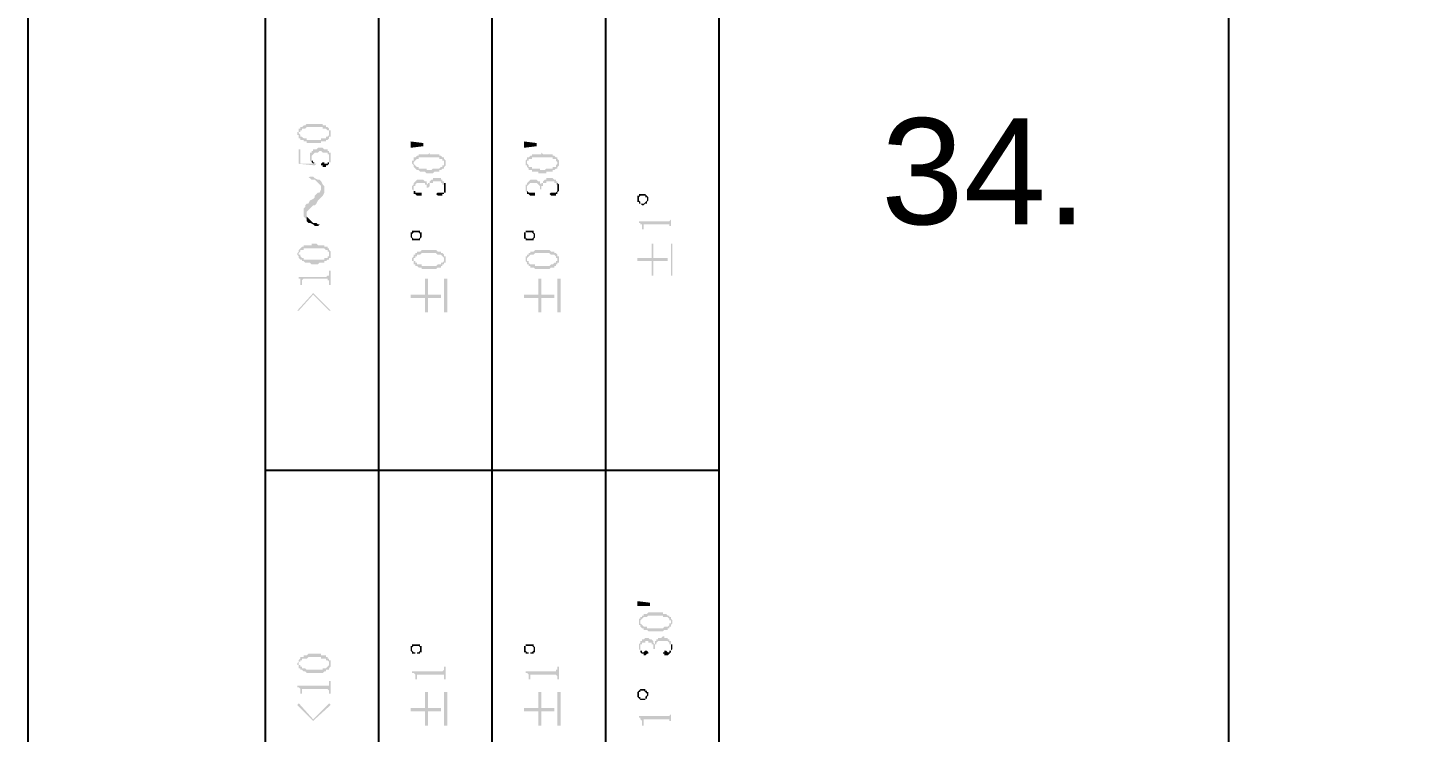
# Model space of a CAD drawing. Header units: millimetres. Extents: x 7018 to 13530, y 4187 to 5692.
# Drawn here: x 9367.76 to 9407.31, y 4761.68 to 4781.59 of the extents above; entities that cross this region are included whole.
import ezdxf

# ---------------------------------------------------------------- set-up
doc = ezdxf.new("R2010")
doc.units = ezdxf.units.MM
doc.styles.get("Standard").update_dxf_attribs({"font": 'arial.ttf'})

msp = doc.modelspace()

# ---------------------------------------------------------------- hatches: boundary and pattern name
at = {"transparency": 33554559}
for points in [[(9375.372, 4778.606), (9375.372, 4778.561), (9375.417, 4778.561), (9375.417, 4778.515), (9375.417, 4778.47), (9375.417, 4778.606), (9375.417, 4778.651), (9375.462, 4778.651), (9375.462, 4778.696), (9375.507, 4778.696), (9375.507, 4778.741), (9375.598, 4778.741), (9375.643, 4778.786), (9376.094, 4778.786), (9376.094, 4778.741), (9376.184, 4778.741), (9376.229, 4778.696), (9376.275, 4778.696), (9376.275, 4778.651), (9376.275, 4778.606), (9376.275, 4778.741), (9376.275, 4778.741), (9376.229, 4778.786), (9376.184, 4778.786), (9376.184, 4778.831), (9376.094, 4778.831), (9376.094, 4778.877), (9375.643, 4778.877), (9375.598, 4778.831), (9375.553, 4778.831), (9375.507, 4778.786), (9375.462, 4778.786), (9375.462, 4778.741), (9375.417, 4778.741), (9375.417, 4778.696), (9375.417, 4778.651), (9375.372, 4778.651)], [(9375.417, 4778.47), (9375.462, 4778.47), (9375.462, 4778.425), (9375.553, 4778.425), (9375.553, 4778.38), (9375.643, 4778.38), (9375.643, 4778.335), (9376.049, 4778.335), (9376.049, 4778.38), (9376.184, 4778.38), (9376.184, 4778.425), (9376.229, 4778.425), (9376.275, 4778.47), (9376.275, 4778.515), (9376.32, 4778.515), (9376.32, 4778.561), (9376.32, 4778.606), (9376.32, 4778.651), (9376.32, 4778.696), (9376.275, 4778.696), (9376.275, 4778.741), (9376.275, 4778.606), (9376.275, 4778.561), (9376.275, 4778.561), (9376.229, 4778.515), (9376.184, 4778.515), (9376.184, 4778.47), (9376.049, 4778.47), (9376.049, 4778.425), (9375.643, 4778.425), (9375.643, 4778.47), (9375.553, 4778.47), (9375.507, 4778.515), (9375.462, 4778.515), (9375.462, 4778.561), (9375.462, 4778.561), (9375.417, 4778.606), (9375.417, 4778.606)], [(9375.417, 4778.154), (9375.417, 4777.748), (9375.868, 4777.703), (9375.914, 4777.748), (9375.868, 4777.748), (9375.868, 4777.793), (9375.823, 4777.748), (9375.462, 4777.748), (9375.462, 4778.154)], [(9375.733, 4777.974), (9375.733, 4777.884), (9375.733, 4777.839), (9375.733, 4777.839), (9375.778, 4777.793), (9375.778, 4777.929), (9375.778, 4777.974), (9375.778, 4777.974), (9375.823, 4778.019), (9375.823, 4778.019), (9375.868, 4778.064), (9375.959, 4778.064), (9376.004, 4778.109), (9376.049, 4778.109), (9376.094, 4778.064), (9376.229, 4778.064), (9376.229, 4778.019), (9376.275, 4778.019), (9376.275, 4777.974), (9376.275, 4777.929), (9376.275, 4777.793), (9376.32, 4777.793), (9376.32, 4777.839), (9376.32, 4777.929), (9376.32, 4777.974), (9376.32, 4778.064), (9376.275, 4778.064), (9376.275, 4778.109), (9376.229, 4778.109), (9376.229, 4778.154), (9376.139, 4778.154), (9376.094, 4778.2), (9375.959, 4778.2), (9375.914, 4778.154), (9375.823, 4778.154), (9375.823, 4778.109), (9375.778, 4778.109), (9375.778, 4778.064), (9375.733, 4778.064), (9375.733, 4778.019)], [(9378.576, 4778.38), (9378.937, 4778.335), (9378.937, 4778.245), (9378.576, 4778.2)], [(9378.621, 4777.748), (9378.621, 4777.748), (9378.667, 4777.703), (9378.667, 4777.658), (9378.667, 4777.793), (9378.667, 4777.793), (9378.712, 4777.839), (9378.712, 4777.839), (9378.757, 4777.884), (9378.802, 4777.884), (9378.802, 4777.929), (9379.389, 4777.929), (9379.389, 4777.884), (9379.479, 4777.884), (9379.479, 4777.839), (9379.524, 4777.839), (9379.524, 4777.793), (9379.524, 4777.748), (9379.524, 4777.929), (9379.479, 4777.929), (9379.434, 4777.974), (9379.389, 4777.974), (9379.389, 4778.019), (9379.118, 4778.019), (9379.118, 4778.064), (9379.118, 4778.064), (9379.073, 4778.019), (9378.802, 4778.019), (9378.802, 4777.974), (9378.757, 4777.974), (9378.712, 4777.929), (9378.667, 4777.929), (9378.667, 4777.884), (9378.667, 4777.839), (9378.621, 4777.839), (9378.621, 4777.793)], [(9381.781, 4778.38), (9382.142, 4778.335), (9382.142, 4778.245), (9381.781, 4778.2)], [(9381.826, 4777.748), (9381.826, 4777.703), (9381.871, 4777.703), (9381.871, 4777.658), (9381.871, 4777.793), (9381.871, 4777.839), (9381.916, 4777.839), (9381.916, 4777.884), (9382.006, 4777.884), (9382.006, 4777.929), (9382.593, 4777.929), (9382.593, 4777.884), (9382.683, 4777.884), (9382.683, 4777.839), (9382.683, 4777.839), (9382.729, 4777.793), (9382.729, 4777.748), (9382.729, 4777.929), (9382.683, 4777.929), (9382.638, 4777.974), (9382.593, 4777.974), (9382.593, 4778.019), (9382.322, 4778.019), (9382.277, 4778.064), (9382.277, 4778.019), (9382.006, 4778.019), (9382.006, 4777.974), (9381.961, 4777.974), (9381.916, 4777.929), (9381.871, 4777.929), (9381.871, 4777.884), (9381.871, 4777.884), (9381.826, 4777.839), (9381.826, 4777.793)], [(9375.778, 4777.793), (9375.778, 4777.793), (9375.823, 4777.748), (9375.823, 4777.748), (9375.868, 4777.793), (9375.823, 4777.793), (9375.823, 4777.839), (9375.778, 4777.839), (9375.778, 4777.884), (9375.778, 4777.929)], [(9376.049, 4777.748), (9376.049, 4777.703), (9376.094, 4777.703), (9376.094, 4777.658), (9376.184, 4777.658), (9376.184, 4777.703), (9376.229, 4777.703), (9376.275, 4777.748), (9376.275, 4777.929), (9376.275, 4777.839), (9376.275, 4777.793), (9376.229, 4777.793), (9376.229, 4777.748), (9376.139, 4777.748), (9376.139, 4777.793), (9376.094, 4777.793)], [(9378.667, 4777.658), (9378.712, 4777.613), (9378.712, 4777.613), (9378.757, 4777.568), (9378.802, 4777.568), (9378.847, 4777.523), (9378.983, 4777.523), (9379.028, 4777.477), (9379.208, 4777.477), (9379.253, 4777.523), (9379.389, 4777.523), (9379.389, 4777.568), (9379.434, 4777.568), (9379.479, 4777.613), (9379.524, 4777.613), (9379.524, 4777.658), (9379.524, 4777.658), (9379.569, 4777.703), (9379.569, 4777.748), (9379.569, 4777.793), (9379.569, 4777.839), (9379.569, 4777.839), (9379.524, 4777.884), (9379.524, 4777.748), (9379.524, 4777.703), (9379.479, 4777.703), (9379.479, 4777.658), (9379.434, 4777.658), (9379.389, 4777.613), (9379.208, 4777.613), (9379.163, 4777.568), (9379.028, 4777.568), (9379.028, 4777.613), (9378.802, 4777.613), (9378.802, 4777.658), (9378.757, 4777.658), (9378.712, 4777.703), (9378.712, 4777.703), (9378.667, 4777.748), (9378.667, 4777.748)], [(9381.871, 4777.658), (9381.916, 4777.613), (9381.916, 4777.568), (9382.006, 4777.568), (9382.006, 4777.523), (9382.187, 4777.523), (9382.187, 4777.477), (9382.413, 4777.477), (9382.413, 4777.523), (9382.593, 4777.523), (9382.593, 4777.568), (9382.638, 4777.568), (9382.683, 4777.613), (9382.729, 4777.613), (9382.729, 4777.658), (9382.729, 4777.658), (9382.774, 4777.703), (9382.774, 4777.748), (9382.774, 4777.793), (9382.774, 4777.839), (9382.774, 4777.839), (9382.729, 4777.884), (9382.729, 4777.748), (9382.729, 4777.748), (9382.683, 4777.703), (9382.683, 4777.658), (9382.593, 4777.658), (9382.593, 4777.613), (9382.413, 4777.613), (9382.367, 4777.568), (9382.232, 4777.568), (9382.232, 4777.613), (9382.006, 4777.613), (9382.006, 4777.658), (9381.916, 4777.658), (9381.916, 4777.703), (9381.916, 4777.703), (9381.871, 4777.748), (9381.871, 4777.748)], [(9375.688, 4777.342), (9375.733, 4777.342), (9375.778, 4777.297), (9375.868, 4777.297), (9375.914, 4777.252), (9375.959, 4777.207), (9375.959, 4777.207), (9376.004, 4777.162), (9376.049, 4777.116), (9376.049, 4776.8), (9376.049, 4776.8), (9376.094, 4776.846), (9376.139, 4776.936), (9376.139, 4777.116), (9376.094, 4777.162), (9376.049, 4777.252), (9376.049, 4777.252), (9376.004, 4777.297), (9375.959, 4777.297), (9375.868, 4777.342), (9375.823, 4777.387), (9375.733, 4777.387)], [(9378.621, 4777.071), (9378.621, 4777.026), (9378.621, 4777.026), (9378.667, 4776.981), (9378.667, 4776.936), (9378.667, 4777.071), (9378.667, 4777.116), (9378.712, 4777.116), (9378.712, 4777.162), (9378.712, 4777.162), (9378.757, 4777.207), (9378.983, 4777.207), (9378.983, 4777.162), (9379.028, 4777.162), (9379.028, 4777.116), (9379.028, 4777.071), (9379.073, 4777.071), (9379.073, 4777.026), (9379.073, 4777.071), (9379.118, 4777.116), (9379.118, 4777.162), (9379.118, 4777.207), (9379.208, 4777.207), (9379.208, 4777.252), (9379.434, 4777.252), (9379.434, 4777.207), (9379.479, 4777.207), (9379.479, 4777.162), (9379.524, 4777.162), (9379.524, 4777.116), (9379.524, 4777.071), (9379.524, 4777.252), (9379.479, 4777.252), (9379.479, 4777.297), (9379.434, 4777.297), (9379.434, 4777.342), (9379.208, 4777.342), (9379.208, 4777.297), (9379.163, 4777.297), (9379.118, 4777.252), (9379.118, 4777.207), (9379.073, 4777.207), (9379.073, 4777.162), (9379.073, 4777.162), (9379.028, 4777.207), (9379.028, 4777.252), (9378.983, 4777.252), (9378.937, 4777.297), (9378.757, 4777.297), (9378.712, 4777.252), (9378.712, 4777.252), (9378.667, 4777.207), (9378.667, 4777.162), (9378.667, 4777.162), (9378.621, 4777.116), (9378.621, 4777.116)], [(9381.826, 4777.071), (9381.826, 4777.026), (9381.826, 4776.981), (9381.871, 4776.936), (9381.871, 4777.071), (9381.871, 4777.116), (9381.871, 4777.116), (9381.916, 4777.162), (9381.916, 4777.162), (9381.961, 4777.207), (9382.142, 4777.207), (9382.187, 4777.162), (9382.187, 4777.162), (9382.232, 4777.116), (9382.232, 4777.071), (9382.232, 4777.026), (9382.277, 4777.026), (9382.277, 4777.116), (9382.322, 4777.116), (9382.322, 4777.162), (9382.322, 4777.207), (9382.413, 4777.207), (9382.413, 4777.252), (9382.638, 4777.252), (9382.638, 4777.207), (9382.683, 4777.207), (9382.683, 4777.162), (9382.729, 4777.162), (9382.729, 4777.116), (9382.729, 4777.071), (9382.729, 4777.252), (9382.683, 4777.252), (9382.683, 4777.297), (9382.638, 4777.297), (9382.593, 4777.342), (9382.413, 4777.342), (9382.413, 4777.297), (9382.367, 4777.297), (9382.322, 4777.252), (9382.322, 4777.207), (9382.277, 4777.207), (9382.277, 4777.162), (9382.277, 4777.162), (9382.232, 4777.207), (9382.232, 4777.252), (9382.187, 4777.252), (9382.142, 4777.297), (9381.961, 4777.297), (9381.916, 4777.252), (9381.916, 4777.252), (9381.871, 4777.207), (9381.871, 4777.162), (9381.826, 4777.162), (9381.826, 4777.116), (9381.826, 4777.116)], [(9375.553, 4776.349), (9375.553, 4776.259), (9375.598, 4776.214), (9375.643, 4776.169), (9375.643, 4776.394), (9375.688, 4776.439), (9375.733, 4776.485), (9375.778, 4776.53), (9375.823, 4776.575), (9375.868, 4776.575), (9375.914, 4776.62), (9375.959, 4776.71), (9375.959, 4776.71), (9376.004, 4776.755), (9376.049, 4776.8), (9376.049, 4777.071), (9376.049, 4777.026), (9376.004, 4776.936), (9375.959, 4776.936), (9375.914, 4776.891), (9375.868, 4776.846), (9375.868, 4776.8), (9375.823, 4776.755), (9375.733, 4776.71), (9375.733, 4776.71), (9375.688, 4776.62), (9375.643, 4776.62), (9375.598, 4776.575), (9375.598, 4776.53), (9375.553, 4776.485), (9375.553, 4776.439)], [(9378.667, 4776.936), (9378.667, 4776.891), (9378.712, 4776.891), (9378.757, 4776.846), (9378.892, 4776.846), (9378.892, 4776.891), (9378.892, 4776.936), (9378.712, 4776.936), (9378.712, 4776.981), (9378.667, 4776.981), (9378.667, 4777.071)], [(9379.298, 4776.891), (9379.298, 4776.891), (9379.344, 4776.846), (9379.479, 4776.846), (9379.479, 4776.891), (9379.524, 4776.891), (9379.524, 4776.936), (9379.569, 4776.936), (9379.569, 4777.026), (9379.569, 4777.071), (9379.569, 4777.116), (9379.569, 4777.207), (9379.524, 4777.207), (9379.524, 4777.026), (9379.524, 4776.981), (9379.524, 4776.936), (9379.344, 4776.936)], [(9381.871, 4776.936), (9381.871, 4776.891), (9381.916, 4776.891), (9381.961, 4776.846), (9382.097, 4776.846), (9382.097, 4776.891), (9382.097, 4776.936), (9381.916, 4776.936), (9381.871, 4776.981), (9381.871, 4777.071)], [(9382.503, 4776.891), (9382.503, 4776.891), (9382.548, 4776.846), (9382.683, 4776.846), (9382.683, 4776.891), (9382.729, 4776.891), (9382.729, 4776.936), (9382.729, 4776.936), (9382.774, 4776.981), (9382.774, 4777.026), (9382.774, 4777.071), (9382.774, 4777.116), (9382.774, 4777.162), (9382.729, 4777.207), (9382.729, 4777.026), (9382.729, 4776.981), (9382.729, 4776.981), (9382.683, 4776.936), (9382.548, 4776.936)], [(9384.985, 4776.755), (9384.985, 4776.71), (9384.985, 4776.665), (9385.03, 4776.665), (9385.03, 4776.755), (9385.03, 4776.8), (9385.03, 4776.8), (9385.075, 4776.846), (9385.211, 4776.846), (9385.211, 4776.8), (9385.256, 4776.8), (9385.256, 4776.62), (9385.256, 4776.665), (9385.256, 4776.665), (9385.301, 4776.71), (9385.301, 4776.755), (9385.301, 4776.8), (9385.256, 4776.846), (9385.256, 4776.846), (9385.211, 4776.891), (9385.03, 4776.891), (9385.03, 4776.846), (9384.985, 4776.846), (9384.985, 4776.8), (9384.985, 4776.8)], [(9385.03, 4776.665), (9385.03, 4776.62), (9385.075, 4776.62), (9385.121, 4776.575), (9385.166, 4776.575), (9385.211, 4776.62), (9385.256, 4776.62), (9385.256, 4776.755), (9385.256, 4776.71), (9385.256, 4776.71), (9385.211, 4776.665), (9385.211, 4776.665), (9385.166, 4776.62), (9385.075, 4776.62), (9385.075, 4776.665), (9385.075, 4776.665), (9385.03, 4776.71), (9385.03, 4776.755), (9385.03, 4776.755)], [(9375.643, 4776.169), (9375.643, 4776.123), (9375.688, 4776.078), (9375.733, 4776.078), (9375.823, 4776.033), (9375.868, 4775.988), (9375.959, 4775.988), (9376.004, 4776.033), (9375.959, 4776.033), (9375.914, 4776.078), (9375.823, 4776.078), (9375.778, 4776.123), (9375.733, 4776.169), (9375.733, 4776.169), (9375.688, 4776.214), (9375.643, 4776.259), (9375.643, 4776.304)], [(9385.03, 4776.123), (9385.03, 4776.078), (9385.075, 4776.078), (9385.075, 4776.033), (9385.121, 4776.033), (9385.121, 4775.943), (9385.121, 4775.898), (9385.166, 4775.898), (9385.166, 4775.988), (9385.166, 4776.033), (9385.888, 4776.033), (9385.888, 4775.988), (9385.933, 4775.988), (9385.933, 4775.943), (9385.933, 4775.898), (9385.933, 4776.259), (9385.933, 4776.214), (9385.933, 4776.169), (9385.888, 4776.123), (9385.843, 4776.123)], [(9378.576, 4775.717), (9378.576, 4775.672), (9378.576, 4775.672), (9378.621, 4775.627), (9378.621, 4775.762), (9378.621, 4775.762), (9378.667, 4775.808), (9378.802, 4775.808), (9378.847, 4775.762), (9378.847, 4775.627), (9378.847, 4775.627), (9378.892, 4775.672), (9378.892, 4775.717), (9378.892, 4775.762), (9378.892, 4775.808), (9378.847, 4775.808), (9378.847, 4775.853), (9378.621, 4775.853), (9378.621, 4775.808), (9378.576, 4775.808), (9378.576, 4775.762), (9378.576, 4775.762)], [(9378.621, 4775.627), (9378.621, 4775.582), (9378.847, 4775.582), (9378.847, 4775.717), (9378.847, 4775.672), (9378.847, 4775.672), (9378.802, 4775.627), (9378.667, 4775.627), (9378.621, 4775.672), (9378.621, 4775.717), (9378.621, 4775.717)], [(9381.781, 4775.717), (9381.781, 4775.672), (9381.781, 4775.627), (9381.826, 4775.627), (9381.826, 4775.762), (9381.826, 4775.808), (9382.006, 4775.808), (9382.052, 4775.762), (9382.052, 4775.627), (9382.052, 4775.627), (9382.097, 4775.672), (9382.097, 4775.717), (9382.097, 4775.762), (9382.097, 4775.762), (9382.052, 4775.808), (9382.052, 4775.853), (9381.826, 4775.853), (9381.826, 4775.808), (9381.781, 4775.808), (9381.781, 4775.762), (9381.781, 4775.762)], [(9381.826, 4775.627), (9381.826, 4775.582), (9382.052, 4775.582), (9382.052, 4775.717), (9382.052, 4775.672), (9382.052, 4775.672), (9382.006, 4775.627), (9381.871, 4775.627), (9381.826, 4775.672), (9381.826, 4775.717), (9381.826, 4775.717)], [(9375.372, 4775.221), (9375.372, 4775.176), (9375.372, 4775.176), (9375.417, 4775.131), (9375.417, 4775.085), (9375.417, 4775.221), (9375.417, 4775.221), (9375.462, 4775.266), (9375.462, 4775.311), (9375.553, 4775.311), (9375.553, 4775.356), (9376.139, 4775.356), (9376.184, 4775.311), (9376.229, 4775.311), (9376.229, 4775.266), (9376.275, 4775.266), (9376.275, 4775.221), (9376.275, 4775.356), (9376.229, 4775.356), (9376.229, 4775.401), (9376.139, 4775.401), (9376.139, 4775.447), (9375.959, 4775.447), (9375.914, 4775.492), (9375.778, 4775.492), (9375.778, 4775.447), (9375.553, 4775.447), (9375.553, 4775.401), (9375.507, 4775.401), (9375.462, 4775.356), (9375.462, 4775.356), (9375.417, 4775.311), (9375.417, 4775.266), (9375.417, 4775.266)], [(9375.417, 4775.085), (9375.462, 4775.04), (9375.507, 4775.04), (9375.507, 4774.995), (9375.553, 4774.995), (9375.598, 4774.95), (9375.733, 4774.95), (9375.778, 4774.905), (9375.959, 4774.905), (9376.004, 4774.95), (9376.139, 4774.95), (9376.139, 4774.995), (9376.184, 4774.995), (9376.229, 4775.04), (9376.275, 4775.04), (9376.275, 4775.085), (9376.32, 4775.085), (9376.32, 4775.131), (9376.32, 4775.221), (9376.32, 4775.266), (9376.32, 4775.266), (9376.275, 4775.311), (9376.275, 4775.176), (9376.275, 4775.131), (9376.229, 4775.131), (9376.229, 4775.085), (9376.139, 4775.085), (9376.139, 4775.04), (9375.553, 4775.04), (9375.553, 4775.085), (9375.507, 4775.085), (9375.462, 4775.131), (9375.462, 4775.176), (9375.417, 4775.176), (9375.417, 4775.221)], [(9378.621, 4775.04), (9378.621, 4774.995), (9378.667, 4774.995), (9378.667, 4774.95), (9378.667, 4774.905), (9378.667, 4775.04), (9378.667, 4775.085), (9378.712, 4775.085), (9378.712, 4775.131), (9378.757, 4775.131), (9378.757, 4775.176), (9378.847, 4775.176), (9378.892, 4775.221), (9379.298, 4775.221), (9379.344, 4775.176), (9379.434, 4775.176), (9379.479, 4775.131), (9379.479, 4775.131), (9379.524, 4775.085), (9379.524, 4775.04), (9379.524, 4775.176), (9379.524, 4775.176), (9379.479, 4775.221), (9379.434, 4775.221), (9379.434, 4775.266), (9379.344, 4775.266), (9379.298, 4775.311), (9378.892, 4775.311), (9378.847, 4775.266), (9378.757, 4775.266), (9378.757, 4775.221), (9378.712, 4775.221), (9378.712, 4775.176), (9378.667, 4775.176), (9378.667, 4775.131), (9378.667, 4775.131), (9378.621, 4775.085), (9378.621, 4775.085)], [(9381.826, 4775.04), (9381.826, 4774.995), (9381.826, 4774.995), (9381.871, 4774.95), (9381.871, 4774.905), (9381.871, 4775.04), (9381.871, 4775.085), (9381.871, 4775.085), (9381.916, 4775.131), (9381.916, 4775.131), (9381.961, 4775.176), (9382.052, 4775.176), (9382.097, 4775.221), (9382.503, 4775.221), (9382.548, 4775.176), (9382.638, 4775.176), (9382.683, 4775.131), (9382.683, 4775.085), (9382.729, 4775.085), (9382.729, 4775.04), (9382.729, 4775.176), (9382.729, 4775.176), (9382.683, 4775.221), (9382.638, 4775.221), (9382.638, 4775.266), (9382.548, 4775.266), (9382.503, 4775.311), (9382.097, 4775.311), (9382.052, 4775.266), (9381.961, 4775.266), (9381.961, 4775.221), (9381.916, 4775.221), (9381.916, 4775.176), (9381.871, 4775.176), (9381.871, 4775.131), (9381.826, 4775.131), (9381.826, 4775.085), (9381.826, 4775.085)], [(9384.985, 4775.085), (9384.985, 4774.995), (9385.391, 4774.995), (9385.391, 4774.589), (9385.436, 4774.589), (9385.436, 4774.995), (9385.843, 4774.995), (9385.843, 4775.085), (9385.436, 4775.085), (9385.436, 4775.492), (9385.391, 4775.492), (9385.391, 4775.085)], [(9385.978, 4774.589), (9385.978, 4775.492), (9385.933, 4775.492), (9385.933, 4774.589)], [(9378.667, 4774.905), (9378.712, 4774.905), (9378.712, 4774.86), (9378.757, 4774.86), (9378.802, 4774.815), (9378.892, 4774.815), (9378.892, 4774.77), (9379.298, 4774.77), (9379.344, 4774.815), (9379.434, 4774.815), (9379.434, 4774.86), (9379.479, 4774.86), (9379.479, 4774.905), (9379.524, 4774.905), (9379.524, 4774.95), (9379.569, 4774.95), (9379.569, 4774.995), (9379.569, 4775.04), (9379.569, 4775.085), (9379.569, 4775.131), (9379.524, 4775.131), (9379.524, 4775.176), (9379.524, 4775.04), (9379.524, 4774.995), (9379.524, 4774.995), (9379.479, 4774.95), (9379.434, 4774.95), (9379.434, 4774.905), (9379.344, 4774.905), (9379.298, 4774.86), (9378.892, 4774.86), (9378.892, 4774.905), (9378.757, 4774.905), (9378.757, 4774.95), (9378.712, 4774.95), (9378.712, 4774.995), (9378.667, 4774.995), (9378.667, 4775.04), (9378.667, 4775.04)], [(9381.871, 4774.905), (9381.916, 4774.905), (9381.916, 4774.86), (9381.961, 4774.86), (9381.961, 4774.815), (9382.052, 4774.815), (9382.097, 4774.77), (9382.503, 4774.77), (9382.548, 4774.815), (9382.638, 4774.815), (9382.638, 4774.86), (9382.683, 4774.86), (9382.683, 4774.905), (9382.729, 4774.905), (9382.729, 4774.95), (9382.774, 4774.95), (9382.774, 4774.995), (9382.774, 4775.04), (9382.774, 4775.085), (9382.774, 4775.131), (9382.729, 4775.131), (9382.729, 4775.176), (9382.729, 4775.04), (9382.729, 4774.995), (9382.683, 4774.995), (9382.683, 4774.95), (9382.638, 4774.95), (9382.593, 4774.905), (9382.548, 4774.905), (9382.503, 4774.86), (9382.097, 4774.86), (9382.097, 4774.905), (9381.961, 4774.905), (9381.916, 4774.95), (9381.916, 4774.995), (9381.871, 4774.995), (9381.871, 4775.04), (9381.871, 4775.04)], [(9375.372, 4774.544), (9375.417, 4774.544), (9375.417, 4774.499), (9375.462, 4774.499), (9375.462, 4774.454), (9375.462, 4774.318), (9375.507, 4774.318), (9375.507, 4774.454), (9375.507, 4774.454), (9375.553, 4774.499), (9376.229, 4774.499), (9376.229, 4774.454), (9376.275, 4774.454), (9376.275, 4774.318), (9376.32, 4774.318), (9376.32, 4774.724), (9376.275, 4774.724), (9376.275, 4774.634), (9376.275, 4774.589), (9376.229, 4774.589), (9376.184, 4774.544)], [(9378.576, 4774.047), (9378.576, 4773.957), (9378.983, 4773.957), (9378.983, 4773.551), (9379.073, 4773.551), (9379.073, 4773.957), (9379.434, 4773.957), (9379.434, 4774.047), (9379.073, 4774.047), (9379.073, 4774.499), (9378.983, 4774.499), (9378.983, 4774.047)], [(9379.614, 4773.551), (9379.614, 4774.499), (9379.524, 4774.499), (9379.524, 4773.551)], [(9381.781, 4774.047), (9381.781, 4773.957), (9382.187, 4773.957), (9382.187, 4773.551), (9382.277, 4773.551), (9382.277, 4773.957), (9382.638, 4773.957), (9382.638, 4774.047), (9382.277, 4774.047), (9382.277, 4774.499), (9382.187, 4774.499), (9382.187, 4774.047)], [(9382.819, 4773.551), (9382.819, 4774.499), (9382.729, 4774.499), (9382.729, 4773.551)], [(9375.372, 4773.596), (9375.417, 4773.596), (9375.823, 4774.047), (9376.275, 4773.596), (9376.32, 4773.596), (9375.823, 4774.093)], [(9384.985, 4765.382), (9385.346, 4765.337), (9385.346, 4765.247), (9384.985, 4765.247)], [(9385.03, 4764.795), (9385.03, 4764.75), (9385.03, 4764.705), (9385.075, 4764.705), (9385.075, 4764.66), (9385.075, 4764.795), (9385.075, 4764.84), (9385.075, 4764.84), (9385.121, 4764.886), (9385.121, 4764.886), (9385.166, 4764.931), (9385.256, 4764.931), (9385.301, 4764.976), (9385.707, 4764.976), (9385.707, 4764.931), (9385.843, 4764.931), (9385.888, 4764.886), (9385.888, 4764.84), (9385.933, 4764.84), (9385.933, 4764.795), (9385.933, 4764.931), (9385.888, 4764.931), (9385.888, 4764.976), (9385.843, 4764.976), (9385.798, 4765.021), (9385.707, 4765.021), (9385.707, 4765.066), (9385.301, 4765.066), (9385.256, 4765.021), (9385.166, 4765.021), (9385.166, 4764.976), (9385.121, 4764.976), (9385.121, 4764.931), (9385.075, 4764.931), (9385.075, 4764.886), (9385.03, 4764.886), (9385.03, 4764.84), (9385.03, 4764.84)], [(9385.075, 4764.66), (9385.075, 4764.66), (9385.121, 4764.615), (9385.166, 4764.615), (9385.166, 4764.57), (9385.256, 4764.57), (9385.301, 4764.525), (9385.707, 4764.525), (9385.752, 4764.57), (9385.843, 4764.57), (9385.843, 4764.615), (9385.888, 4764.615), (9385.888, 4764.66), (9385.933, 4764.66), (9385.933, 4764.705), (9385.933, 4764.705), (9385.978, 4764.75), (9385.978, 4764.795), (9385.978, 4764.84), (9385.978, 4764.84), (9385.933, 4764.886), (9385.933, 4764.931), (9385.933, 4764.795), (9385.933, 4764.75), (9385.888, 4764.75), (9385.888, 4764.705), (9385.888, 4764.705), (9385.843, 4764.66), (9385.752, 4764.66), (9385.707, 4764.615), (9385.256, 4764.615), (9385.256, 4764.66), (9385.166, 4764.66), (9385.121, 4764.705), (9385.121, 4764.705), (9385.075, 4764.75), (9385.075, 4764.795), (9385.075, 4764.795)], [(9385.03, 4764.118), (9385.03, 4764.073), (9385.03, 4764.028), (9385.03, 4764.028), (9385.075, 4763.983), (9385.075, 4764.073), (9385.075, 4764.118), (9385.075, 4764.163), (9385.121, 4764.163), (9385.121, 4764.209), (9385.211, 4764.209), (9385.211, 4764.254), (9385.301, 4764.254), (9385.301, 4764.209), (9385.391, 4764.209), (9385.391, 4764.163), (9385.436, 4764.163), (9385.436, 4764.073), (9385.436, 4764.028), (9385.482, 4764.028), (9385.482, 4764.073), (9385.482, 4764.163), (9385.527, 4764.163), (9385.527, 4764.209), (9385.527, 4764.209), (9385.572, 4764.254), (9385.843, 4764.254), (9385.888, 4764.209), (9385.888, 4764.163), (9385.933, 4764.163), (9385.933, 4764.118), (9385.933, 4764.073), (9385.933, 4764.254), (9385.888, 4764.254), (9385.888, 4764.299), (9385.843, 4764.299), (9385.843, 4764.344), (9385.752, 4764.344), (9385.752, 4764.389), (9385.707, 4764.389), (9385.662, 4764.344), (9385.572, 4764.344), (9385.572, 4764.299), (9385.527, 4764.299), (9385.527, 4764.254), (9385.482, 4764.254), (9385.482, 4764.209), (9385.482, 4764.163), (9385.436, 4764.209), (9385.436, 4764.254), (9385.436, 4764.254), (9385.391, 4764.299), (9385.346, 4764.299), (9385.301, 4764.344), (9385.211, 4764.344), (9385.166, 4764.299), (9385.121, 4764.299), (9385.121, 4764.254), (9385.075, 4764.254), (9385.075, 4764.209), (9385.075, 4764.209), (9385.03, 4764.163)], [(9385.707, 4763.893), (9385.752, 4763.893), (9385.752, 4763.848), (9385.843, 4763.848), (9385.888, 4763.893), (9385.888, 4763.893), (9385.933, 4763.938), (9385.933, 4763.983), (9385.933, 4763.983), (9385.978, 4764.028), (9385.978, 4764.073), (9385.978, 4764.118), (9385.978, 4764.163), (9385.933, 4764.163), (9385.933, 4764.254), (9385.933, 4764.073), (9385.933, 4764.028), (9385.933, 4763.983), (9385.888, 4763.983), (9385.888, 4763.938), (9385.843, 4763.938), (9385.798, 4763.983), (9385.752, 4763.983), (9385.752, 4763.938), (9385.707, 4763.938)], [(9375.372, 4763.622), (9375.372, 4763.577), (9375.417, 4763.577), (9375.417, 4763.532), (9375.417, 4763.486), (9375.417, 4763.622), (9375.417, 4763.667), (9375.462, 4763.667), (9375.462, 4763.712), (9375.507, 4763.712), (9375.507, 4763.757), (9375.643, 4763.757), (9375.688, 4763.802), (9376.049, 4763.802), (9376.049, 4763.757), (9376.184, 4763.757), (9376.184, 4763.712), (9376.229, 4763.712), (9376.275, 4763.667), (9376.275, 4763.622), (9376.275, 4763.757), (9376.229, 4763.757), (9376.229, 4763.802), (9376.184, 4763.802), (9376.184, 4763.848), (9376.049, 4763.848), (9376.049, 4763.893), (9375.688, 4763.893), (9375.643, 4763.848), (9375.553, 4763.848), (9375.553, 4763.802), (9375.462, 4763.802), (9375.462, 4763.757), (9375.462, 4763.757), (9375.417, 4763.712), (9375.417, 4763.667), (9375.417, 4763.667)], [(9378.576, 4764.028), (9378.576, 4763.983), (9378.576, 4763.983), (9378.621, 4763.938), (9378.621, 4764.073), (9378.621, 4764.073), (9378.667, 4764.118), (9378.802, 4764.118), (9378.847, 4764.073), (9378.847, 4763.938), (9378.892, 4763.938), (9378.892, 4764.028), (9378.892, 4764.073), (9378.892, 4764.118), (9378.847, 4764.118), (9378.847, 4764.163), (9378.621, 4764.163), (9378.621, 4764.118), (9378.576, 4764.118), (9378.576, 4764.073), (9378.576, 4764.073)], [(9378.621, 4763.938), (9378.621, 4763.893), (9378.847, 4763.893), (9378.847, 4764.028), (9378.847, 4763.983), (9378.847, 4763.983), (9378.802, 4763.938), (9378.757, 4763.938), (9378.757, 4763.893), (9378.712, 4763.893), (9378.712, 4763.938), (9378.667, 4763.938), (9378.621, 4763.983), (9378.621, 4764.028), (9378.621, 4764.028)], [(9381.781, 4764.028), (9381.781, 4763.983), (9381.781, 4763.938), (9381.826, 4763.938), (9381.826, 4764.073), (9381.826, 4764.118), (9382.006, 4764.118), (9382.052, 4764.073), (9382.052, 4763.938), (9382.097, 4763.938), (9382.097, 4764.028), (9382.097, 4764.073), (9382.097, 4764.073), (9382.052, 4764.118), (9382.052, 4764.163), (9381.826, 4764.163), (9381.826, 4764.118), (9381.781, 4764.118), (9381.781, 4764.073), (9381.781, 4764.073)], [(9381.826, 4763.938), (9381.826, 4763.893), (9382.052, 4763.893), (9382.052, 4764.028), (9382.052, 4763.983), (9382.052, 4763.983), (9382.006, 4763.938), (9381.961, 4763.938), (9381.961, 4763.893), (9381.916, 4763.893), (9381.916, 4763.938), (9381.871, 4763.938), (9381.826, 4763.983), (9381.826, 4764.028), (9381.826, 4764.028)], [(9385.075, 4763.983), (9385.075, 4763.938), (9385.075, 4763.938), (9385.121, 4763.893), (9385.166, 4763.893), (9385.166, 4763.848), (9385.211, 4763.848), (9385.256, 4763.893), (9385.301, 4763.893), (9385.301, 4763.938), (9385.301, 4763.938), (9385.256, 4763.983), (9385.211, 4763.983), (9385.166, 4763.938), (9385.121, 4763.938), (9385.121, 4763.983), (9385.075, 4763.983), (9385.075, 4764.028), (9385.075, 4764.073)], [(9375.417, 4763.486), (9375.462, 4763.486), (9375.462, 4763.441), (9375.507, 4763.441), (9375.553, 4763.396), (9375.598, 4763.396), (9375.643, 4763.351), (9376.094, 4763.351), (9376.139, 4763.396), (9376.184, 4763.396), (9376.184, 4763.441), (9376.275, 4763.441), (9376.275, 4763.486), (9376.275, 4763.486), (9376.32, 4763.532), (9376.32, 4763.577), (9376.32, 4763.622), (9376.32, 4763.667), (9376.32, 4763.712), (9376.275, 4763.712), (9376.275, 4763.757), (9376.275, 4763.577), (9376.275, 4763.577), (9376.229, 4763.532), (9376.229, 4763.532), (9376.184, 4763.486), (9376.094, 4763.486), (9376.094, 4763.441), (9375.643, 4763.441), (9375.598, 4763.486), (9375.507, 4763.486), (9375.507, 4763.532), (9375.462, 4763.532), (9375.462, 4763.577), (9375.417, 4763.577), (9375.417, 4763.622)], [(9378.621, 4763.396), (9378.621, 4763.351), (9378.667, 4763.351), (9378.712, 4763.306), (9378.712, 4763.261), (9378.712, 4763.171), (9378.757, 4763.171), (9378.757, 4763.261), (9378.757, 4763.306), (9379.524, 4763.306), (9379.524, 4763.261), (9379.524, 4763.171), (9379.569, 4763.171), (9379.569, 4763.532), (9379.524, 4763.532), (9379.524, 4763.486), (9379.524, 4763.441), (9379.524, 4763.441), (9379.479, 4763.396), (9379.434, 4763.396)], [(9381.826, 4763.396), (9381.826, 4763.351), (9381.871, 4763.351), (9381.916, 4763.306), (9381.916, 4763.261), (9381.916, 4763.171), (9381.961, 4763.171), (9381.961, 4763.261), (9381.961, 4763.306), (9382.683, 4763.306), (9382.729, 4763.261), (9382.729, 4763.171), (9382.774, 4763.171), (9382.774, 4763.532), (9382.729, 4763.532), (9382.729, 4763.486), (9382.729, 4763.441), (9382.683, 4763.441), (9382.683, 4763.396), (9382.638, 4763.396)], [(9375.372, 4762.99), (9375.372, 4762.945), (9375.417, 4762.945), (9375.462, 4762.9), (9375.462, 4762.809), (9375.462, 4762.764), (9375.507, 4762.764), (9375.507, 4762.855), (9375.507, 4762.9), (9376.229, 4762.9), (9376.275, 4762.855), (9376.275, 4762.809), (9376.275, 4762.764), (9376.32, 4762.764), (9376.32, 4763.125), (9376.275, 4763.125), (9376.275, 4763.035), (9376.275, 4762.99), (9376.184, 4762.99)], [(9378.576, 4762.358), (9378.576, 4762.268), (9378.983, 4762.268), (9378.983, 4761.862), (9379.073, 4761.862), (9379.073, 4762.268), (9379.434, 4762.268), (9379.434, 4762.358), (9379.073, 4762.358), (9379.073, 4762.809), (9378.983, 4762.809), (9378.983, 4762.358)], [(9379.614, 4761.862), (9379.614, 4762.809), (9379.524, 4762.809), (9379.524, 4761.862)], [(9381.781, 4762.358), (9381.781, 4762.268), (9382.187, 4762.268), (9382.187, 4761.862), (9382.277, 4761.862), (9382.277, 4762.268), (9382.638, 4762.268), (9382.638, 4762.358), (9382.277, 4762.358), (9382.277, 4762.809), (9382.187, 4762.809), (9382.187, 4762.358)], [(9382.819, 4761.862), (9382.819, 4762.809), (9382.729, 4762.809), (9382.729, 4761.862)], [(9384.985, 4762.764), (9384.985, 4762.719), (9384.985, 4762.674), (9384.985, 4762.674), (9385.03, 4762.629), (9385.03, 4762.809), (9385.075, 4762.809), (9385.075, 4762.855), (9385.166, 4762.855), (9385.211, 4762.809), (9385.211, 4762.809), (9385.256, 4762.764), (9385.256, 4762.629), (9385.256, 4762.674), (9385.256, 4762.674), (9385.301, 4762.719), (9385.301, 4762.764), (9385.301, 4762.809), (9385.256, 4762.809), (9385.256, 4762.855), (9385.211, 4762.855), (9385.211, 4762.9), (9385.075, 4762.9), (9385.03, 4762.855), (9385.03, 4762.855), (9384.985, 4762.809)], [(9385.03, 4762.629), (9385.03, 4762.629), (9385.075, 4762.584), (9385.211, 4762.584), (9385.211, 4762.629), (9385.256, 4762.629), (9385.256, 4762.764), (9385.256, 4762.719), (9385.256, 4762.719), (9385.211, 4762.674), (9385.211, 4762.629), (9385.075, 4762.629), (9385.075, 4762.674), (9385.03, 4762.674), (9385.03, 4762.719), (9385.03, 4762.719)], [(9375.372, 4762.448), (9375.823, 4761.997), (9376.32, 4762.448), (9376.275, 4762.494), (9375.823, 4762.042), (9375.417, 4762.494)], [(9385.03, 4762.133), (9385.03, 4762.087), (9385.075, 4762.087), (9385.075, 4762.042), (9385.075, 4762.042), (9385.121, 4761.997), (9385.121, 4761.862), (9385.166, 4761.862), (9385.166, 4761.997), (9385.166, 4762.042), (9385.888, 4762.042), (9385.888, 4761.997), (9385.933, 4761.997), (9385.933, 4761.862), (9385.933, 4762.268), (9385.933, 4762.178), (9385.933, 4762.178), (9385.888, 4762.133), (9385.843, 4762.133)]]:
    msp.add_hatch(color=256, dxfattribs=at).paths.add_polyline_path(points)

# ---------------------------------------------------------------- linework, layer by layer
for p, q in [((9374.469, 4815.918), (9374.469, 4529.177)), ((9401.694, 4815.918), (9401.694, 4559.957))]:
    msp.add_line(p, q)
msp.add_lwpolyline([(9787.763, 4524.918), (9787.763, 4821.918), (9367.763, 4821.918), (9367.763, 4524.918)], close=True)
for points in [[(9377.674, 4815.918), (9377.674, 4742.004)], [(9380.878, 4815.918), (9380.878, 4742.004)], [(9384.082, 4815.918), (9384.082, 4742.004)], [(9387.287, 4815.918), (9387.287, 4529.177)], [(9374.469, 4769.083), (9387.287, 4769.083)]]:
    msp.add_lwpolyline(points)

# ---------------------------------------------------------------- texts
at = {"insert": (9394.788, 4777.516), "char_height": 2.9997, "width": 34.34827, "attachment_point": 5}
msp.add_mtext('34.', dxfattribs=at)

doc.saveas('drawing.dxf')
